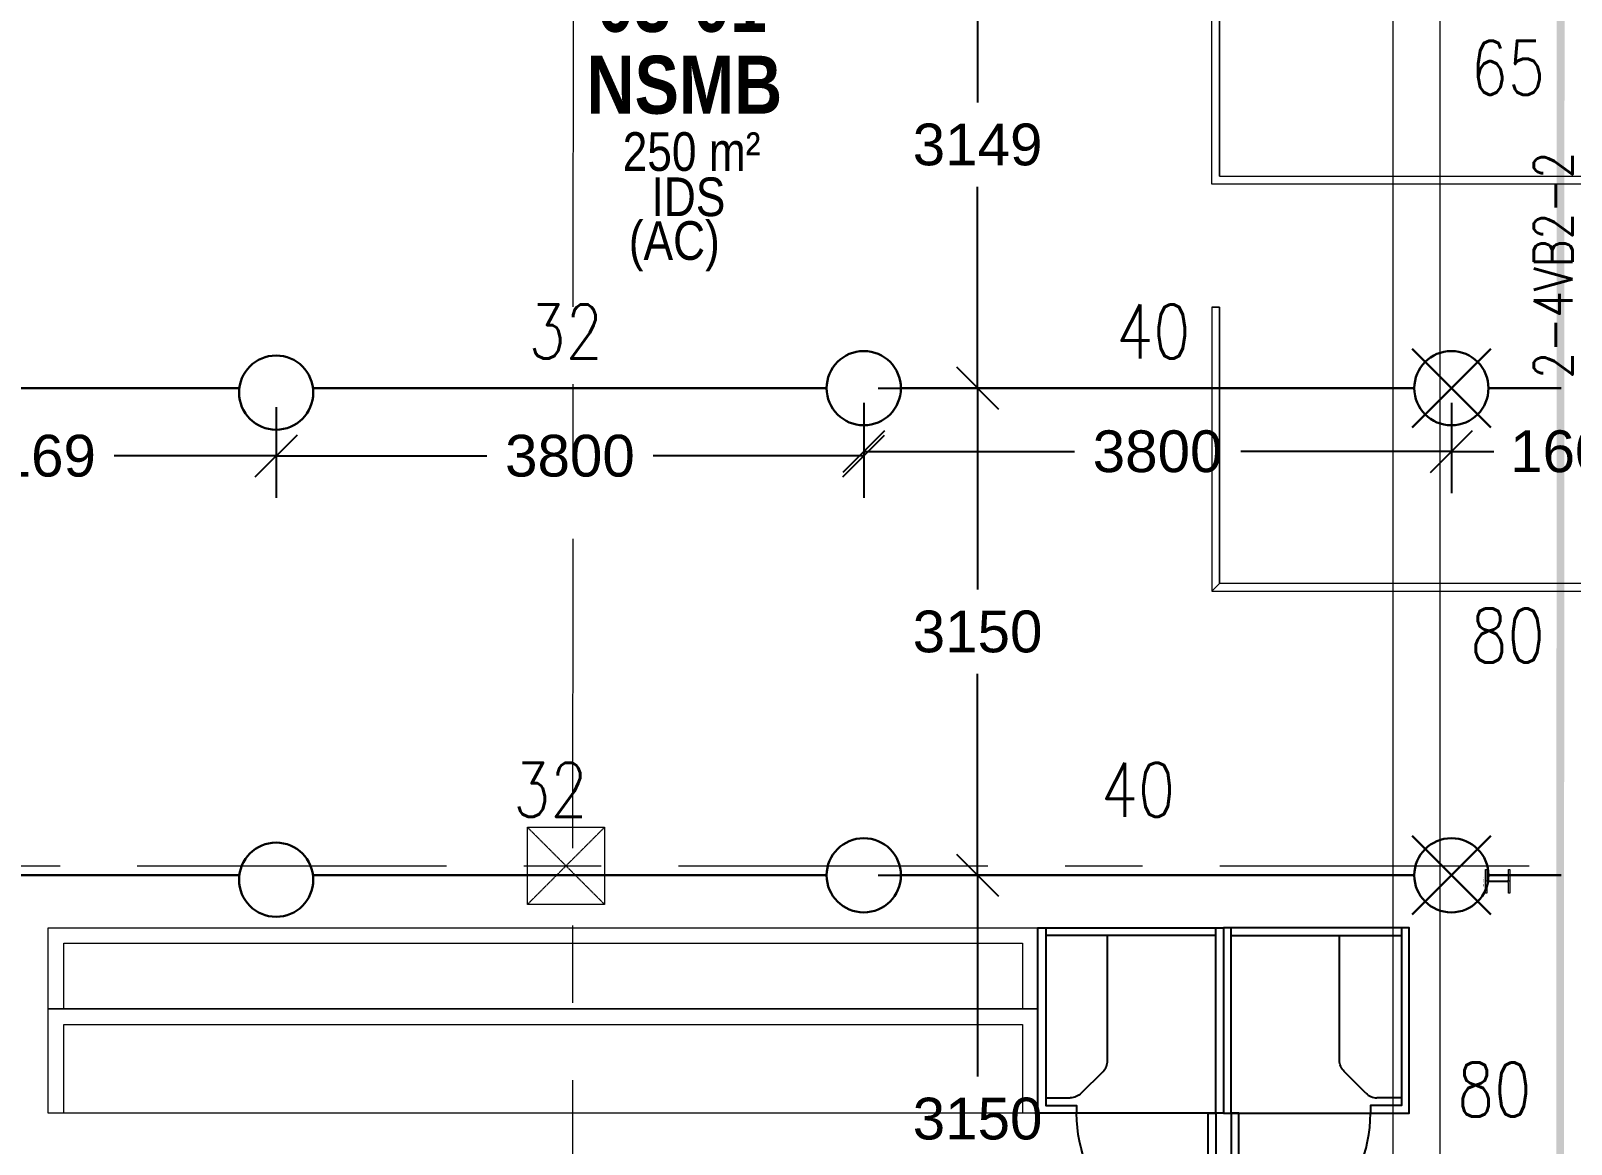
# Model space of a CAD drawing. Header units: millimetres. Extents: x -47219 to 440296, y -79832 to 7189.
# Drawn here: x -3829 to 6132, y -12225 to -5025 of the extents above; entities that cross this region are included whole.
import ezdxf

# ---------------------------------------------------------------- set-up
doc = ezdxf.new("R2010")
doc.units = ezdxf.units.MM
doc.linetypes.add('BLK_2 - 3RD STOREY  LOWER ROOF PLAN-archi clean_25 SEPT 2024$0$IDA - Grid Line', pattern=[3500, 2000, -500, 500, -500])
doc.linetypes.add('IMPORT-HIDDEN2', pattern=[4.7625, 3.175, -1.5875])
doc.layers.get('Defpoints').update_dxf_attribs({"color": 8, "lineweight": 9})
for name, color, linetype, lineweight in [('BLK_2 - 3RD STOREY  LOWER ROOF PLAN-archi clean_25 SEPT 2024$0$1599_DB_A_BLK2_HQ_R21-2ND STOREY 20230517--$0$S-_COLN----_E', 8, 'Continuous', 9), ('BLK_2 - 3RD STOREY  LOWER ROOF PLAN-archi clean_25 SEPT 2024$0$1599_DB_A_BLK2_HQ_R21-3RD STOREY 230517$0$S-_COLN----_E', 8, 'Continuous', 9), ('BLK_2 - 3RD STOREY  LOWER ROOF PLAN-archi clean_25 SEPT 2024$0$A-_WALL----_E', 8, 'Continuous', 9), ('BLK_2 - 3RD STOREY  LOWER ROOF PLAN-archi clean_25 SEPT 2024$0$S-_ANOTGRID_E-1', 8, 'BLK_2 - 3RD STOREY  LOWER ROOF PLAN-archi clean_25 SEPT 2024$0$IDA - Grid Line', 9), ('M-_SPRKPIEX_E-', 1, 'Continuous', 30), ('NW_BEAM AND COLUMN', 134, 'Continuous', 5), ('S-_LINE----_N-', 140, 'Continuous', 18), ('S-TEXT', 140, 'Continuous', 18)]:
    doc.layers.add(name, color=color, linetype=linetype, lineweight=lineweight)
for name, color, linetype in [('BLK_2 - 3RD STOREY  LOWER ROOF PLAN-archi clean_25 SEPT 2024$0$1599_DB_A_BLK2_HQ_R21-3RD STOREY 230517$0$FURNITURE', 8, 'Continuous'), ('DIM', 8, 'Continuous'), ('M-_FIRESPRK_T-', 7, 'Continuous'), ('ROOMNAME', 7, 'Continuous')]:
    doc.layers.add(name, color=color, linetype=linetype)
doc.styles.add('BLK_2 - 3RD STOREY  LOWER ROOF PLAN_12 JUNE 2024$0$Arial Narrow_2', font='ARIALN.TTF', dxfattribs={"height": 375})
doc.styles.add('BLK_2 - 3RD STOREY  LOWER ROOF PLAN_12 JUNE 2024$0$Arial Narrow_B_1', font='ARIALNB.TTF', dxfattribs={"height": 500})
doc.styles.add('RomanS_5', font='romans__.ttf', dxfattribs={"width": 0.8, "height": 250})
doc.styles.add('Simplex', font='SIMPLEX.shx', dxfattribs={"width": 0.8, "height": 2.5})
doc.styles.get("Standard").update_dxf_attribs({"font": 'arial.ttf'})
doc.styles.add('Swis721 BlkCn BT', font='swissck.ttf', dxfattribs={"width": 0.65, "height": 8})
doc.dimstyles.new('DIM 150', dxfattribs={"dimscale": 1500, "dimtxt": 0.18, "dimasz": 0.18, "dimexe": 0.18, "dimexo": 0.0625, "dimgap": 0.09, "dimtad": 0, "dimtih": 1, "dimtoh": 1, "dimdec": 0, "dimzin": 0, "dimdsep": 46, "dimtxsty": 'Standard', "dimblk": 'OBLIQUE', "dimcen": 0.09, "dimadec": 0, "dimazin": 0, "dimtfac": 1, "dimtdec": 0, "dimtofl": 0, "dimtmove": 0, "dimatfit": 3, "dimfxl": 1, "dimtolj": 1, "dimtzin": 0, "dimarcsym": 0})

# ---------------------------------------------------------------- blocks, each defined once
blk = doc.blocks.new('3rd Structure')
at = {"layer": 'NW_BEAM AND COLUMN', "color": 8}
for p, q in [((-23450, -28550), (-23450, 250)), ((-23150, 250), (-23150, -28550)), ((-29050, -14150), (-28550, -14150)), ((-29050, -14650), (-29050, -14150)), ((-28550, -14150), (-28550, -14650)), ((-22853.8, -14576.5), (-22853.8, -14423.6)), ((-22853.8, -14423.6), (-22844.4, -14423.6)), ((-22844.4, -14423.6), (-22844.4, -14489.2)), ((-22705.6, -14489.2), (-22705.6, -14423.6)), ((-22705.6, -14423.6), (-22696.2, -14423.6)), ((-22696.2, -14423.6), (-22696.2, -14576.5)), ((-22696.2, -14500), (-22853.8, -14500)), ((-22844.4, -14510.9), (-22844.4, -14576.5)), ((-22836.8, -14496.8), (-22713.2, -14496.8)), ((-22713.2, -14503.3), (-22836.8, -14503.3)), ((-22775, -14496.8), (-22775, -14503.3)), ((-22705.6, -14576.5), (-22705.6, -14510.9)), ((-22844.4, -14576.5), (-22853.8, -14576.5)), ((-22696.2, -14576.5), (-22705.6, -14576.5)), ((-28550, -14650), (-29050, -14650))]:
    blk.add_line(p, q, dxfattribs=at)
at = {"layer": 'NW_BEAM AND COLUMN', "color": 8, "linetype": 'IMPORT-HIDDEN2', "lineweight": 18}
for p, q in [((-28550, -14150), (-29050, -14650)), ((-29050, -14150), (-28550, -14650))]:
    blk.add_line(p, q, dxfattribs=at)
at = {"layer": 'NW_BEAM AND COLUMN', "color": 8}
for centre, start, end in [((-22836.8, -14489.2), 180, 270), ((-22836.8, -14510.9), 90, 180), ((-22713.2, -14489.2), 270, 0), ((-22713.2, -14510.9), 0, 90)]:
    blk.add_arc(centre, 7.6, start, end, dxfattribs=at)
at = {"layer": 'S-TEXT', "color": 8, "attachment_point": 2}
for s, insert, char_height, width, rotation, line_spacing_factor, style in [('2-4VB2-2\\P1800/2100x850', (-22541.4, -10515.9), 250, 2959.115, 90, 0.983083, 'RomanS_5'), ('152x152x30.0 kg/m', (-22862.9, -14500), 8, 66.67, 270, 0.961347, 'Swis721 BlkCn BT')]:
    blk.add_mtext(s, dxfattribs=dict(at, insert=insert, char_height=char_height, width=width, rotation=rotation, line_spacing_factor=line_spacing_factor, style=style))
blk = doc.blocks.new('fire0101')
at = {"color": 0, "linetype": 'Continuous'}
blk.add_circle((0, 0), 100, dxfattribs=at)
blk = doc.blocks.new('Under B spk')
for p, q in [((318, -318), (-318, 318)), ((318, 318), (-318, -318))]:
    blk.add_line(p, q)
blk.add_circle((0, 0), 300)
blk = doc.blocks.new('_Oblique')
at = {"color": 0, "linetype": 'ByBlock', "lineweight": -2}
blk.add_line((-0.5, -0.5), (0.5, 0.5), dxfattribs=at)
blk = doc.blocks.new('*D67')
at = {"layer": 'Defpoints', "color": 0, "transparency": 16777216}
for p in [(-5411.6, -7335.8), (-2242.4, -7364.4), (-2242.4, -7774.1)]:
    blk.add_point(p, dxfattribs=at)
at = {"layer": 'DIM', "color": 0, "lineweight": -2, "transparency": 16777216}
for p, q in [((-5411.6, -7429.5), (-5411.6, -8044.1)), ((-2242.4, -7458.2), (-2242.4, -8044.1)), ((-5411.6, -7774.1), (-4365.3, -7774.1)), ((-2242.4, -7774.1), (-3288.7, -7774.1))]:
    blk.add_line(p, q, dxfattribs=at)
at = {"layer": 'DIM', "color": 0, "lineweight": -2, "transparency": 16777216, "xscale": 270, "yscale": 270, "zscale": 270, "rotation": 180}
blk.add_blockref('_Oblique', (-5411.6, -7774.1), dxfattribs=at)
at = {"layer": 'DIM', "color": 0, "lineweight": -2, "transparency": 16777216, "xscale": 270, "yscale": 270, "zscale": 270}
blk.add_blockref('_Oblique', (-2242.4, -7774.1), dxfattribs=at)
at = {"layer": 'DIM', "color": 0, "transparency": 16777216, "insert": (-3827, -7774.1), "char_height": 270, "attachment_point": 5}
blk.add_mtext('\\A1;3169', dxfattribs=at)
blk = doc.blocks.new('*D68')
at = {"layer": 'Defpoints', "color": 0, "transparency": 16777216}
for p in [(-2242.4, -7364.4), (1557.6, -7335.8), (1557.6, -7774.1)]:
    blk.add_point(p, dxfattribs=at)
at = {"layer": 'DIM', "color": 0, "lineweight": -2, "transparency": 16777216}
for p, q in [((-2242.4, -7458.2), (-2242.4, -8044.1)), ((1557.6, -7429.5), (1557.6, -8044.1)), ((-2242.4, -7774.1), (-880, -7774.1)), ((1557.6, -7774.1), (195.2, -7774.1))]:
    blk.add_line(p, q, dxfattribs=at)
at = {"layer": 'DIM', "color": 0, "lineweight": -2, "transparency": 16777216, "xscale": 270, "yscale": 270, "zscale": 270, "rotation": 180}
blk.add_blockref('_Oblique', (-2242.4, -7774.1), dxfattribs=at)
at = {"layer": 'DIM', "color": 0, "lineweight": -2, "transparency": 16777216, "xscale": 270, "yscale": 270, "zscale": 270}
blk.add_blockref('_Oblique', (1557.6, -7774.1), dxfattribs=at)
at = {"layer": 'DIM', "color": 0, "transparency": 16777216, "insert": (-342.4, -7774.1), "char_height": 270, "attachment_point": 5}
blk.add_mtext('\\A1;3800', dxfattribs=at)
blk = doc.blocks.new('*D69')
at = {"layer": 'Defpoints', "color": 0, "transparency": 16777216}
for p in [(1557.6, -7335.8), (5357.6, -7335.8), (5357.6, -7745.5)]:
    blk.add_point(p, dxfattribs=at)
at = {"layer": 'DIM', "color": 0, "lineweight": -2, "transparency": 16777216}
for p, q in [((1557.6, -7429.5), (1557.6, -8015.5)), ((5357.6, -7429.5), (5357.6, -8015.5)), ((1557.6, -7745.5), (2920, -7745.5)), ((5357.6, -7745.5), (3995.2, -7745.5))]:
    blk.add_line(p, q, dxfattribs=at)
at = {"layer": 'DIM', "color": 0, "lineweight": -2, "transparency": 16777216, "xscale": 270, "yscale": 270, "zscale": 270, "rotation": 180}
blk.add_blockref('_Oblique', (1557.6, -7745.5), dxfattribs=at)
at = {"layer": 'DIM', "color": 0, "lineweight": -2, "transparency": 16777216, "xscale": 270, "yscale": 270, "zscale": 270}
blk.add_blockref('_Oblique', (5357.6, -7745.5), dxfattribs=at)
at = {"layer": 'DIM', "color": 0, "transparency": 16777216, "insert": (3457.6, -7745.5), "char_height": 270, "attachment_point": 5}
blk.add_mtext('\\A1;3800', dxfattribs=at)
blk = doc.blocks.new('*D70')
at = {"layer": 'Defpoints', "color": 0, "transparency": 16777216}
for p in [(5357.6, -7335.8), (6957.1, -7745.5), (6957.1, -7745.5)]:
    blk.add_point(p, dxfattribs=at)
at = {"layer": 'DIM', "color": 0, "lineweight": -2, "transparency": 16777216}
for p, q in [((5357.6, -7429.5), (5357.6, -8015.5)), ((6957.1, -7651.7), (6957.1, -7475.5)), ((5357.6, -7745.5), (5632.4, -7745.5)), ((6957.1, -7745.5), (6682.3, -7745.5))]:
    blk.add_line(p, q, dxfattribs=at)
at = {"layer": 'DIM', "color": 0, "lineweight": -2, "transparency": 16777216, "xscale": 270, "yscale": 270, "zscale": 270, "rotation": 180}
blk.add_blockref('_Oblique', (5357.6, -7745.5), dxfattribs=at)
at = {"layer": 'DIM', "color": 0, "lineweight": -2, "transparency": 16777216, "xscale": 270, "yscale": 270, "zscale": 270}
blk.add_blockref('_Oblique', (6957.1, -7745.5), dxfattribs=at)
at = {"layer": 'DIM', "color": 0, "transparency": 16777216, "insert": (6157.3, -7745.5), "char_height": 270, "attachment_point": 5}
blk.add_mtext('\\A1;1600', dxfattribs=at)
blk = doc.blocks.new('*D119')
at = {"layer": 'Defpoints', "color": 0, "transparency": 16777216}
for p in [(1557.6, -10485.8), (2293.6, -10485.8), (1557.6, -13635.8)]:
    blk.add_point(p, dxfattribs=at)
at = {"layer": 'DIM', "color": 0, "lineweight": -2, "transparency": 16777216}
for p, q in [((1651.3, -10485.8), (2563.6, -10485.8)), ((2293.6, -10485.8), (2293.6, -11787.8)), ((2293.6, -13635.8), (2293.6, -12333.7)), ((1651.3, -13635.8), (2563.6, -13635.8))]:
    blk.add_line(p, q, dxfattribs=at)
at = {"layer": 'DIM', "color": 0, "lineweight": -2, "transparency": 16777216, "xscale": 270, "yscale": 270, "zscale": 270}
for p, rotation in [((2293.6, -10485.8), 90), ((2293.6, -13635.8), 270)]:
    blk.add_blockref('_Oblique', p, dxfattribs=dict(at, rotation=rotation))
at = {"layer": 'DIM', "color": 0, "transparency": 16777216, "insert": (2293.6, -12060.8), "char_height": 270, "attachment_point": 5}
blk.add_mtext('\\A1;3150', dxfattribs=at)
blk = doc.blocks.new('*D120')
at = {"layer": 'Defpoints', "color": 0, "transparency": 16777216}
for p in [(1557.6, -7335.8), (2293.6, -7335.8), (1557.6, -10485.8)]:
    blk.add_point(p, dxfattribs=at)
at = {"layer": 'DIM', "color": 0, "lineweight": -2, "transparency": 16777216}
for p, q in [((1651.3, -7335.8), (2563.6, -7335.8)), ((2293.6, -7335.8), (2293.6, -8637.8)), ((2293.6, -10485.8), (2293.6, -9183.7)), ((1651.3, -10485.8), (2563.6, -10485.8))]:
    blk.add_line(p, q, dxfattribs=at)
at = {"layer": 'DIM', "color": 0, "lineweight": -2, "transparency": 16777216, "xscale": 270, "yscale": 270, "zscale": 270}
for p, rotation in [((2293.6, -7335.8), 90), ((2293.6, -10485.8), 270)]:
    blk.add_blockref('_Oblique', p, dxfattribs=dict(at, rotation=rotation))
at = {"layer": 'DIM', "color": 0, "transparency": 16777216, "insert": (2293.6, -8910.8), "char_height": 270, "attachment_point": 5}
blk.add_mtext('\\A1;3150', dxfattribs=at)
blk = doc.blocks.new('*D121')
at = {"layer": 'Defpoints', "color": 0, "transparency": 16777216}
for p in [(1596.7, -4187.2), (2293.6, -4187.2), (1557.6, -7335.8)]:
    blk.add_point(p, dxfattribs=at)
at = {"layer": 'DIM', "color": 0, "lineweight": -2, "transparency": 16777216}
for p, q in [((1690.5, -4187.2), (2563.6, -4187.2)), ((2293.6, -4187.2), (2293.6, -5488.5)), ((2293.6, -7335.8), (2293.6, -6034.4)), ((1651.3, -7335.8), (2563.6, -7335.8))]:
    blk.add_line(p, q, dxfattribs=at)
at = {"layer": 'DIM', "color": 0, "lineweight": -2, "transparency": 16777216, "xscale": 270, "yscale": 270, "zscale": 270}
for p, rotation in [((2293.6, -4187.2), 90), ((2293.6, -7335.8), 270)]:
    blk.add_blockref('_Oblique', p, dxfattribs=dict(at, rotation=rotation))
at = {"layer": 'DIM', "color": 0, "transparency": 16777216, "insert": (2293.6, -5761.5), "char_height": 270, "attachment_point": 5}
blk.add_mtext('\\A1;3149', dxfattribs=at)
blk = doc.blocks.new('BLK_2 - 3RD STOREY  LOWER ROOF PLAN-archi clean_25 SEPT 2024$0$1599_DB_A_BLK2_HQ_R21-3RD STOREY 230517$0$Work Pod')
at = {"layer": 'BLK_2 - 3RD STOREY  LOWER ROOF PLAN-archi clean_25 SEPT 2024$0$1599_DB_A_BLK2_HQ_R21-3RD STOREY 230517$0$FURNITURE'}
for p, q in [((50, 1150), (1150, 1150)), ((750, 341.4), (750, 1150)), ((920.7, 129.3), (779.3, 270.7)), ((1150, 100), (991.4, 100))]:
    blk.add_line(p, q, dxfattribs=at)
for points in [[(0, 0), (1200, 0), (1200, 1200), (0, 1200)], [(50, -900), (100, -900), (100, 0), (50, 0)]]:
    blk.add_lwpolyline(points, close=True, dxfattribs=at)
for points in [[(50, 0), (50, 1200)], [(1150, 1200), (1150, 50), (950, 50), (950, 0)]]:
    blk.add_lwpolyline(points, dxfattribs=at)
at = {"layer": 'BLK_2 - 3RD STOREY  LOWER ROOF PLAN-archi clean_25 SEPT 2024$0$1599_DB_A_BLK2_HQ_R21-3RD STOREY 230517$0$FURNITURE', "extrusion": (0, 0, -1)}
blk.add_arc((-850, 341.4), 100, 315, 0, dxfattribs=at)
at = {"layer": 'BLK_2 - 3RD STOREY  LOWER ROOF PLAN-archi clean_25 SEPT 2024$0$1599_DB_A_BLK2_HQ_R21-3RD STOREY 230517$0$FURNITURE'}
for centre, radius, start, end in [((991.4, 200), 100, 225, 270), ((50, 0), 900, 270, 0)]:
    blk.add_arc(centre, radius, start, end, dxfattribs=at)
blk = doc.blocks.new('BLK_2 - 3RD STOREY  LOWER ROOF PLAN-archi clean_25 SEPT 2024$0$sdfsdf')
at = {"layer": 'BLK_2 - 3RD STOREY  LOWER ROOF PLAN-archi clean_25 SEPT 2024$0$1599_DB_A_BLK2_HQ_R21-2ND STOREY 20230517--$0$S-_COLN----_E'}
for p, q in [((-127511.4, -46778.3), (-127511.4, -48692.1)), ((-127511.4, -48692.1), (-127511.4, -48742.3)), ((-127461.4, -48692.1), (-124361.4, -48692.1)), ((-127511.4, -48740.9), (-124361.4, -48740.9)), ((-127511, -49538.7), (-127511, -51325.6)), ((-127511, -51325.6), (-127511, -51375.6))]:
    blk.add_line(p, q, dxfattribs=at)
for points in [[(-127461.4, -48692.1), (-127461.4, -46778.3), (-127461.4, -48692.1), (-127461.4, -46778.3), (-127461.4, -48692.1), (-127461.4, -46778.3)], [(-127461, -49538.7), (-127511, -49538.7), (-127461, -49538.7), (-127511, -49538.7), (-127461, -49538.7), (-127511, -49538.7)], [(-127461, -51325.6), (-127461, -49538.7), (-127461, -51325.6), (-127461, -49538.7), (-127461, -51325.6), (-127461, -49538.7)], [(-127511, -51375.6), (-124360.1, -51375.6), (-124360.1, -51325.6), (-127461, -51325.6), (-127511, -51375.6), (-124360.1, -51375.6), (-124360.1, -51325.6), (-127461, -51325.6), (-127511, -51375.6), (-124360.1, -51375.6), (-124360.1, -51325.6), (-127461, -51325.6)]]:
    blk.add_lwpolyline(points, dxfattribs=at)
at = {"layer": 'BLK_2 - 3RD STOREY  LOWER ROOF PLAN-archi clean_25 SEPT 2024$0$1599_DB_A_BLK2_HQ_R21-3RD STOREY 230517$0$S-_COLN----_E'}
for points in [[(-128634.4, -53552.4), (-128634.4, -54077.4), (-135034.4, -54077.4), (-135034.4, -53552.4), (-128634.4, -53552.4), (-128634.4, -54077.4), (-135034.4, -54077.4), (-135034.4, -53552.4), (-128634.4, -53552.4), (-128634.4, -54077.4), (-135034.4, -54077.4), (-135034.4, -53552.4)], [(-128734.4, -53652.4), (-128734.4, -54077.4), (-134934.4, -54077.4), (-134934.4, -53652.4), (-128734.4, -53652.4), (-128734.4, -54077.4), (-134934.4, -54077.4), (-134934.4, -53652.4), (-128734.4, -53652.4), (-128734.4, -54077.4), (-134934.4, -54077.4), (-134934.4, -53652.4)], [(-128634.4, -54077.4), (-128634.4, -54752.4), (-135034.4, -54752.4), (-135034.4, -54077.4), (-128634.4, -54077.4), (-128634.4, -54752.4), (-135034.4, -54752.4), (-135034.4, -54077.4), (-128634.4, -54077.4), (-128634.4, -54752.4), (-135034.4, -54752.4), (-135034.4, -54077.4)], [(-128734.4, -54177.4), (-128734.4, -54752.4), (-134934.4, -54752.4), (-134934.4, -54177.4), (-128734.4, -54177.4), (-128734.4, -54752.4), (-134934.4, -54752.4), (-134934.4, -54177.4), (-128734.4, -54177.4), (-128734.4, -54752.4), (-134934.4, -54752.4), (-134934.4, -54177.4)]]:
    blk.add_lwpolyline(points, close=True, dxfattribs=at)
at = {"layer": 'BLK_2 - 3RD STOREY  LOWER ROOF PLAN-archi clean_25 SEPT 2024$0$1599_DB_A_BLK2_HQ_R21-3RD STOREY 230517$0$S-_COLN----_E', "xscale": -1}
blk.add_blockref('BLK_2 - 3RD STOREY  LOWER ROOF PLAN-archi clean_25 SEPT 2024$0$1599_DB_A_BLK2_HQ_R21-3RD STOREY 230517$0$Work Pod', (-127434.4, -54752.4), dxfattribs=at)
at = {"layer": 'BLK_2 - 3RD STOREY  LOWER ROOF PLAN-archi clean_25 SEPT 2024$0$1599_DB_A_BLK2_HQ_R21-3RD STOREY 230517$0$S-_COLN----_E'}
blk.add_blockref('BLK_2 - 3RD STOREY  LOWER ROOF PLAN-archi clean_25 SEPT 2024$0$1599_DB_A_BLK2_HQ_R21-3RD STOREY 230517$0$Work Pod', (-127434.4, -54752.4), dxfattribs=at)
blk = doc.blocks.new('BLK_2 - 3RD STOREY  LOWER ROOF PLAN-archi clean_25 SEPT 2024')
at = {"layer": 'BLK_2 - 3RD STOREY  LOWER ROOF PLAN-archi clean_25 SEPT 2024$0$S-_ANOTGRID_E-1'}
for p, q in [((-131634.4, -37038.2), (-131686.4, -122559.3)), ((-141458.5, -53152.4), (-96554.5, -53152.4))]:
    blk.add_line(p, q, dxfattribs=at)
at = {"layer": 'BLK_2 - 3RD STOREY  LOWER ROOF PLAN-archi clean_25 SEPT 2024$0$A-_WALL----_E'}
blk.add_blockref('BLK_2 - 3RD STOREY  LOWER ROOF PLAN-archi clean_25 SEPT 2024$0$sdfsdf', (0, 0), dxfattribs=at)

msp = doc.modelspace()

# ---------------------------------------------------------------- linework, layer by layer
at = {"layer": 'M-_SPRKPIEX_E-'}
for p, q in [((-5171.6, -7335.8), (-2480.7, -7335.8)), ((-2004.1, -7335.8), (1317.6, -7335.8)), ((1797.6, -7335.8), (5117.6, -7335.8)), ((5597.6, -7335.8), (6067.8, -7335.8)), ((-2480.7, -10485.8), (-5171.6, -10485.8)), ((1317.6, -10485.8), (-2004.1, -10485.8)), ((5117.6, -10485.8), (1797.6, -10485.8)), ((6067.8, -10485.8), (5597.6, -10485.8))]:
    msp.add_line(p, q, dxfattribs=at)
at = {"layer": 'M-_SPRKPIEX_E-', "const_width": 50}
msp.add_lwpolyline([(6067.8, 2174.8), (6054.8, -24399.6)], dxfattribs=at)

# ---------------------------------------------------------------- block references
at = {"layer": 'M-_SPRKPIEX_E-'}
msp.add_blockref('BLK_2 - 3RD STOREY  LOWER ROOF PLAN-archi clean_25 SEPT 2024', (131318.5, 42727.7), dxfattribs=at)
at = {"layer": 'M-_SPRKPIEX_E-', "xscale": 2.4, "yscale": 2.4, "zscale": 2.4, "rotation": 258.865011862231}
for p in [(1557.6, -7335.8), (-2242.4, -7364.4), (-2242.4, -10514.4), (1557.6, -10485.8)]:
    msp.add_blockref('fire0101', p, dxfattribs=at)
at = {"layer": 'M-_SPRKPIEX_E-', "xscale": 0.8, "yscale": 0.8, "zscale": 0.8}
for p in [(5357.6, -7335.8), (5357.6, -10485.8)]:
    msp.add_blockref('Under B spk', p, dxfattribs=at)
at = {"layer": 'S-_LINE----_N-'}
msp.add_blockref('3rd Structure', (28432.1, 3975.3), dxfattribs=at)

# ---------------------------------------------------------------- texts
at = {"layer": 'M-_FIRESPRK_T-', "style": 'Simplex', "width": 0.8}
for s, p in [('65', (5482.7, -5438.5)), ('32', (-610.2, -7144.1)), ('40', (3189.8, -7144.1)), ('80', (5480.7, -9110.1)), ('32', (-709.1, -10107.5)), ('40', (3090.9, -10107.5)), ('80', (5394.6, -12046.2))]:
    msp.add_text(s, height=350, dxfattribs=at).set_placement(p)
at = {"layer": 'ROOMNAME', "attachment_point": 1}
for s, insert, char_height, width, style in [('03-01', (-166.6, -4656.3), 375, 6874.47, 'BLK_2 - 3RD STOREY  LOWER ROOF PLAN_12 JUNE 2024$0$Arial Narrow_B_1'), ('NSMB', (-234.1, -5185.8), 375, 6874.47, 'BLK_2 - 3RD STOREY  LOWER ROOF PLAN_12 JUNE 2024$0$Arial Narrow_B_1'), ('250 m²', (-1.5, -5680.5), 250, 1062.236, 'BLK_2 - 3RD STOREY  LOWER ROOF PLAN_12 JUNE 2024$0$Arial Narrow_2'), ('IDS', (185.3, -5973), 250, 1062.236, 'BLK_2 - 3RD STOREY  LOWER ROOF PLAN_12 JUNE 2024$0$Arial Narrow_2'), ('(AC)', (38.3, -6255.8), 250, 1062.236, 'BLK_2 - 3RD STOREY  LOWER ROOF PLAN_12 JUNE 2024$0$Arial Narrow_2')]:
    msp.add_mtext(s, dxfattribs=dict(at, insert=insert, char_height=char_height, width=width, style=style))

# ---------------------------------------------------------------- dimensions: what is measured, and where the dimension line sits
at = {"layer": 'DIM'}
for base, p1, p2, picture, middle in [((2293.6, -4187.2), (1557.6, -7335.8), (1596.7, -4187.2), '*D121', (2293.6, -5761.5)), ((2293.6, -7335.8), (1557.6, -10485.8), (1557.6, -7335.8), '*D120', (2293.6, -8910.8)), ((2293.6, -10485.8), (1557.6, -13635.8), (1557.6, -10485.8), '*D119', (2293.6, -12060.8))]:
    dim = msp.add_linear_dim(base=base, p1=p1, p2=p2, angle=90, dimstyle='DIM 150', override={"dimtmove": 1}, dxfattribs=at)
    dim.commit()
    dim.dimension.update_dxf_attribs({"geometry": picture, "text_midpoint": middle})
for base, p1, p2, picture, middle in [((-2242.4, -7774.1), (-5411.6, -7335.8), (-2242.4, -7364.4), '*D67', (-3827, -7774.1)), ((1557.6, -7774.1), (-2242.4, -7364.4), (1557.6, -7335.8), '*D68', (-342.4, -7774.1)), ((5357.6, -7745.5), (1557.6, -7335.8), (5357.6, -7335.8), '*D69', (3457.6, -7745.5)), ((6957.1083, -7745.4619), (5357.5905, -7335.7911), (6957.1083, -7745.4619), '*D70', (6157.3494, -7745.4619))]:
    dim = msp.add_linear_dim(base=base, p1=p1, p2=p2, dimstyle='DIM 150', override={"dimtmove": 1}, dxfattribs=at)
    dim.commit()
    dim.dimension.update_dxf_attribs({"geometry": picture, "text_midpoint": middle})

doc.saveas('drawing.dxf')
